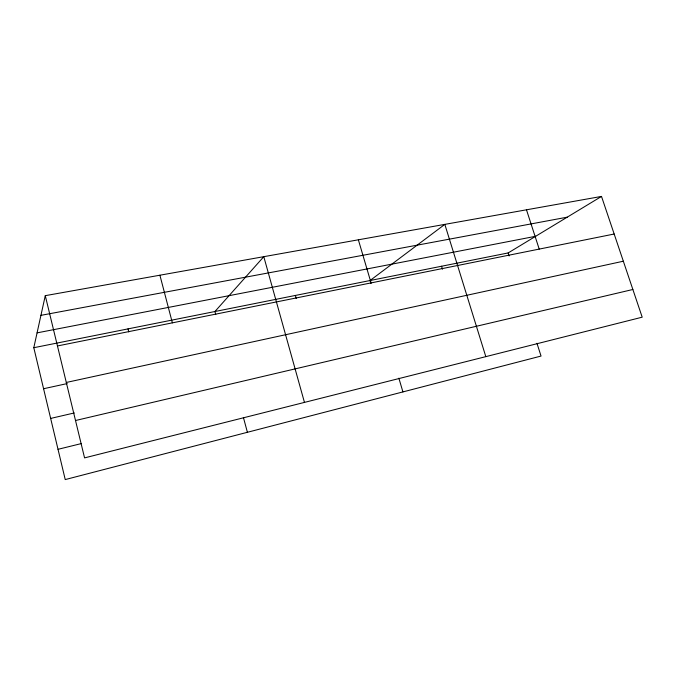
<?xml version="1.0" encoding="UTF-8"?>
<svg xmlns="http://www.w3.org/2000/svg" width="676" height="676" viewBox="0 0 676 676"><rect width="100%" height="100%" fill="white"/><g stroke="black" fill="none" stroke-linecap="round" stroke-linejoin="round"><path stroke-width="1.01" d="M536.964 343.281L541.037 356.058L65.234 479.58L33.8 347.709L45.275 295.665L601.505 196.42L642.2 317.179L84.568 457.889L45.275 295.665M33.8 347.709L508.166 252.934L601.505 196.42M58.018 449.312L81.441 443.557M75.518 420.514L632.871 289.489M50.658 418.427L74.292 412.951M43.577 388.734L67.177 383.579M66.299 382.464L623.34 261.215M57.452 345.96L614.171 234.023M37.07 332.862L535.679 236.279M40.932 315.346L567.223 217.173M526.477 209.805L539.211 249.098M508.166 252.934L509.121 255.95M485.824 356.641L444.825 224.373L370.051 280.532L370.93 283.506M441.572 266.243L442.476 269.183M358.365 239.803L371.082 282.898M398.865 378.18L402.921 391.911M295.378 295.446L296.232 298.454M304.462 402.406L263.792 256.677L214.934 311.518L215.754 314.568M243.411 417.455L247.399 432.294M159.908 275.216L172.372 322.858M128.009 328.882L128.778 331.908"/></g></svg>
